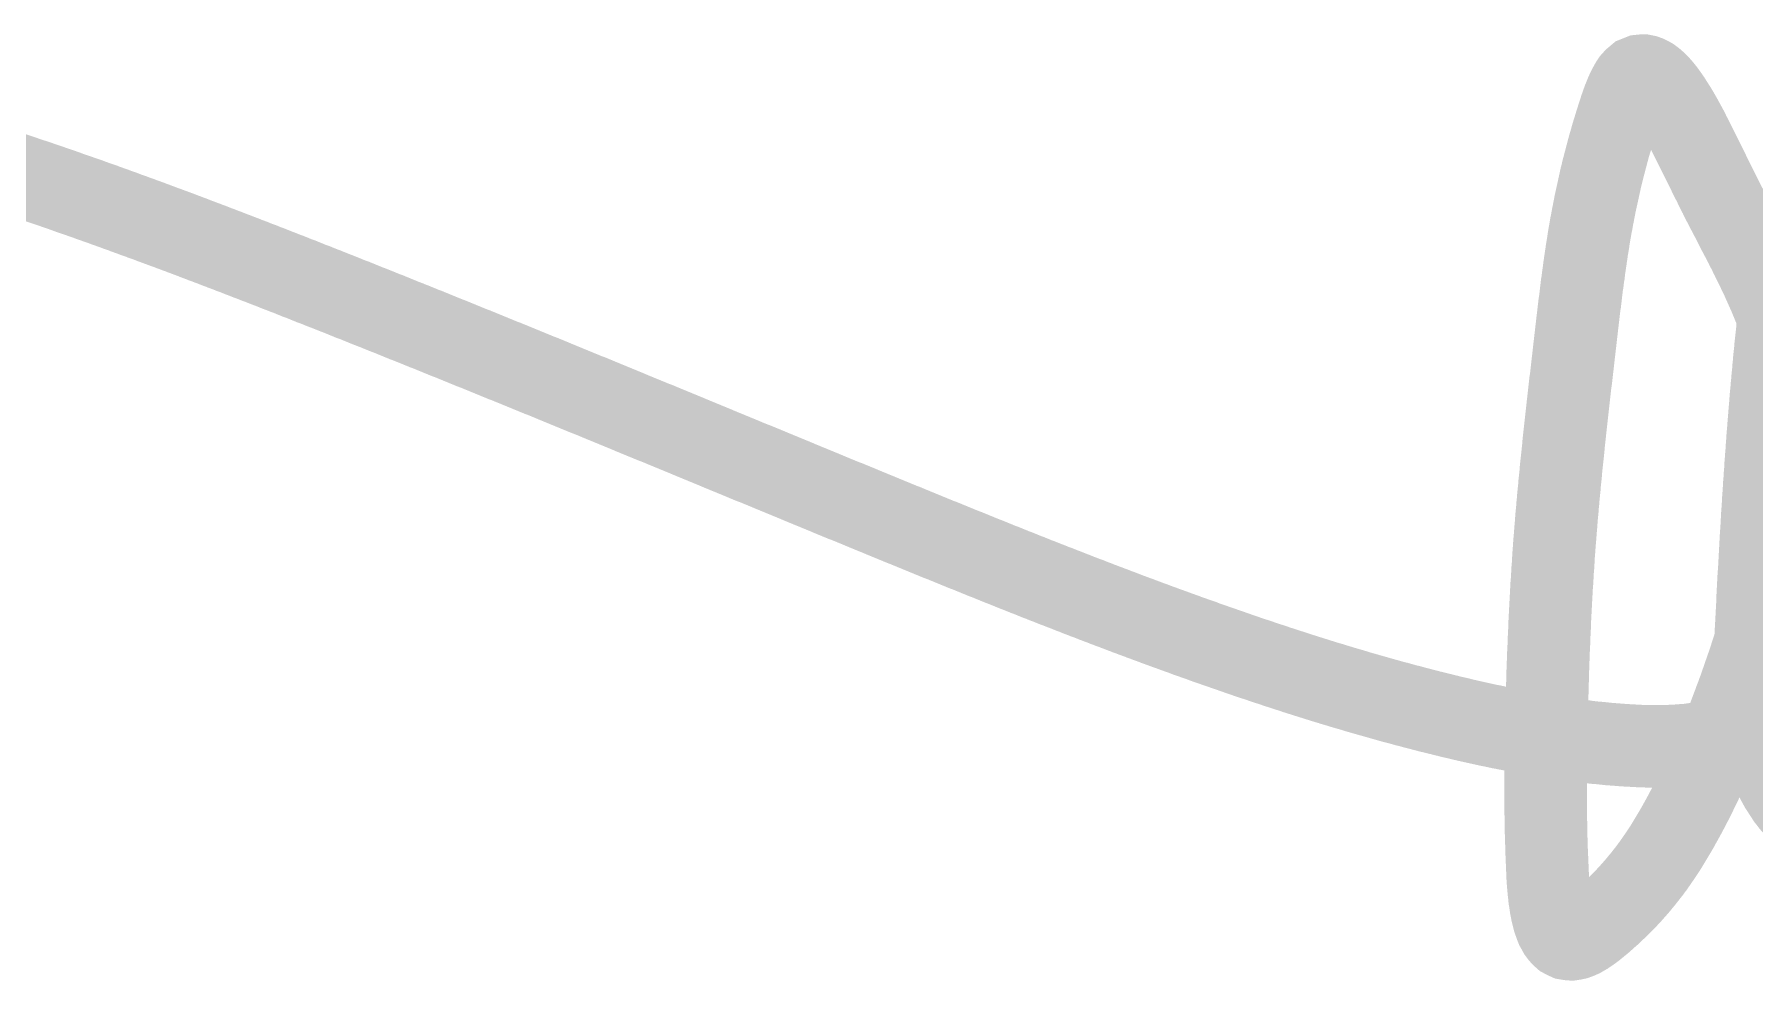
# Model space of a CAD drawing. Header units: millimetres. Extents: x -182770 to 489476, y -561170 to -280028.
# Drawn here: x 466772.1 to 467136.6, y -523559.4 to -523358.7 of the extents above; entities that cross this region are included whole.
import ezdxf
from ezdxf.enums import TextEntityAlignment as Align

# ---------------------------------------------------------------- set-up
doc = ezdxf.new("R2010")
doc.units = ezdxf.units.MM
doc.header["$MEASUREMENT"] = 0
for name, color, linetype, lineweight in [('ISO', 153, 'Continuous', 13), ('LC ISO', 153, 'Continuous', 13), ('LC Net thay', 63, 'Continuous', 25), ('LC Text1', 3, 'Continuous', 20)]:
    doc.layers.add(name, color=color, linetype=linetype, lineweight=lineweight)
doc.styles.add('Khungten', font='VHAVAN.TTF', dxfattribs={"width": 0.9, "height": 5000})
doc.styles.add('LC 1', font='VHAVANB.TTF')
doc.styles.add('Title', font='VHBLACK.TTF', dxfattribs={"width": 0.8})

# ---------------------------------------------------------------- blocks, each defined once
blk = doc.blocks.new('Mr. Giang')
at = {"layer": 'LC ISO', "const_width": 50}
for points in [[(2056.8, 534.7), (2058.6, 534.1), (2060.3, 533.5), (2062.1, 533), (2063.8, 532.4), (2065.6, 531.8), (2067.3, 531.2), (2069.1, 530.6), (2070.8, 530.1), (2072.6, 529.5), (2074.3, 528.9), (2076.1, 528.3), (2077.8, 527.7), (2079.6, 527.1), (2081.3, 526.5), (2083, 526), (2084.8, 525.4), (2086.5, 524.8), (2088.3, 524.2), (2090, 523.6), (2091.8, 523), (2093.5, 522.4), (2095.3, 521.8), (2097, 521.2), (2098.8, 520.6), (2100.5, 520), (2102.2, 519.4), (2104, 518.7), (2105.7, 518.1), (2107.5, 517.5), (2109.2, 516.9), (2111, 516.3), (2112.7, 515.7), (2114.4, 515.1), (2116.2, 514.5), (2117.9, 513.8), (2119.7, 513.2), (2121.4, 512.6), (2123.1, 512), (2124.9, 511.4), (2126.6, 510.7), (2128.4, 510.1), (2130.1, 509.5), (2131.8, 508.9), (2133.6, 508.2), (2135.3, 507.6), (2137.1, 507), (2138.8, 506.3), (2140.5, 505.7), (2142.3, 505.1), (2144, 504.4), (2145.7, 503.8), (2147.5, 503.2), (2149.2, 502.5), (2151, 501.9), (2152.7, 501.3), (2154.4, 500.6), (2156.2, 500), (2157.9, 499.3), (2159.6, 498.7), (2161.4, 498), (2163.1, 497.4), (2164.8, 496.8), (2166.6, 496.1), (2168.3, 495.5), (2170, 494.8), (2171.8, 494.2), (2173.5, 493.5), (2175.2, 492.9), (2177, 492.2), (2178.7, 491.6), (2180.4, 490.9), (2182.2, 490.2), (2183.9, 489.6), (2185.6, 488.9), (2187.3, 488.3), (2189.1, 487.6), (2190.8, 487), (2192.5, 486.3), (2194.3, 485.6), (2196, 485), (2197.7, 484.3), (2199.4, 483.7), (2201.2, 483), (2202.9, 482.3), (2204.6, 481.7), (2206.4, 481), (2208.1, 480.3), (2209.8, 479.7), (2211.5, 479), (2213.3, 478.3), (2215, 477.7), (2216.7, 477), (2218.4, 476.3), (2220.2, 475.7), (2221.9, 475), (2223.6, 474.3), (2225.3, 473.7), (2227.1, 473), (2228.8, 472.3), (2230.5, 471.6), (2232.2, 471), (2233.9, 470.3), (2235.7, 469.6), (2237.4, 469), (2239.1, 468.3), (2240.8, 467.6), (2242.5, 466.9), (2244.3, 466.3), (2246, 465.6), (2247.7, 464.9), (2249.4, 464.2), (2251.1, 463.5), (2252.9, 462.9), (2254.6, 462.2), (2256.3, 461.5), (2258, 460.8), (2259.7, 460.2), (2261.4, 459.5), (2263.2, 458.8), (2264.9, 458.1), (2267, 457.3), (2268.3, 456.8), (2270, 456.1), (2271.7, 455.4), (2273.4, 454.7), (2275.1, 454), (2276.9, 453.4), (2278.6, 452.7), (2280.3, 452), (2282, 451.3), (2283.7, 450.6), (2285.4, 449.9), (2287.1, 449.3), (2288.8, 448.6), (2290.6, 447.9), (2292.3, 447.2), (2294, 446.5), (2295.7, 445.8), (2297.4, 445.2), (2299.1, 444.5), (2300.8, 443.8), (2302.5, 443.1), (2304.2, 442.4), (2305.9, 441.7), (2307.6, 441), (2309.3, 440.4), (2311, 439.7), (2312.8, 439), (2314.5, 438.3), (2316.2, 437.6), (2317.9, 436.9), (2319.6, 436.2), (2321.3, 435.6), (2323, 434.9), (2324.7, 434.2), (2326.4, 433.5), (2328.1, 432.8), (2329.8, 432.1), (2331.5, 431.4), (2333.2, 430.7), (2334.9, 430.1), (2336.6, 429.4), (2338.3, 428.7), (2340, 428), (2341.7, 427.3), (2343.4, 426.6), (2345.1, 425.9), (2346.8, 425.2), (2348.5, 424.5), (2350.2, 423.9), (2351.9, 423.2), (2353.6, 422.5), (2355.3, 421.8), (2357, 421.1), (2358.7, 420.4), (2360.4, 419.7), (2362.1, 419), (2363.8, 418.3), (2365.5, 417.6), (2367.2, 416.9), (2368.9, 416.3), (2370.6, 415.6), (2372.3, 414.9), (2374, 414.2), (2375.7, 413.5), (2377.4, 412.8), (2379.1, 412.1), (2380.8, 411.4), (2382.5, 410.7), (2384.2, 410), (2385.9, 409.3), (2387.6, 408.6), (2389.3, 407.9), (2391, 407.3), (2392.7, 406.6), (2394.4, 405.9), (2396.1, 405.2), (2397.7, 404.5), (2399.4, 403.8), (2401.1, 403.1), (2402.8, 402.4), (2404.5, 401.7), (2406.2, 401), (2407.9, 400.3), (2409.6, 399.6), (2411.3, 398.9), (2413, 398.2), (2414.7, 397.5), (2416.4, 396.8), (2418.1, 396.1), (2419.8, 395.5), (2421.5, 394.8), (2423.2, 394.1), (2424.8, 393.4), (2426.5, 392.7), (2428.2, 392), (2429.9, 391.3), (2431.6, 390.6), (2433.3, 389.9), (2435, 389.2), (2436.7, 388.5), (2438.4, 387.8), (2440.1, 387.1), (2441.8, 386.4), (2443.5, 385.7), (2445.1, 385), (2446.8, 384.3), (2448.5, 383.6), (2450.2, 382.9), (2451.9, 382.2), (2453.6, 381.5), (2455.3, 380.8), (2457, 380.1), (2458.7, 379.4), (2460.4, 378.8), (2462.1, 378.1), (2463.7, 377.4), (2465.4, 376.7), (2467.1, 376), (2468.8, 375.3), (2470.5, 374.6), (2472.2, 373.9), (2473.9, 373.2), (2475.6, 372.5), (2477.3, 371.8), (2479, 371.1), (2480.6, 370.4), (2482.3, 369.7), (2484, 369), (2485.7, 368.3), (2487.4, 367.6), (2489.1, 366.9), (2490.8, 366.2), (2492.5, 365.5), (2494.2, 364.8), (2495.9, 364.1), (2497.5, 363.4), (2499.2, 362.7), (2500.9, 362), (2502.6, 361.3), (2504.3, 360.6), (2506, 359.9), (2507.7, 359.2), (2509.4, 358.5), (2511.1, 357.8), (2512.8, 357.1), (2514.4, 356.4), (2516.1, 355.7), (2517.8, 355), (2519.5, 354.4), (2521.2, 353.7), (2522.9, 353), (2524.6, 352.3), (2526.3, 351.6), (2528, 350.9), (2529.6, 350.2), (2531.3, 349.5), (2533, 348.8), (2534.7, 348.1), (2536.4, 347.4), (2538.1, 346.7), (2539.8, 346), (2541.5, 345.3), (2543.2, 344.6), (2544.9, 343.9), (2546.5, 343.2), (2548.2, 342.5), (2549.9, 341.8), (2551.6, 341.1), (2553.3, 340.4), (2555, 339.7), (2556.7, 339), (2558.4, 338.3), (2560.1, 337.6), (2561.8, 336.9), (2563.5, 336.2), (2565.1, 335.5), (2566.8, 334.8), (2568.5, 334.1), (2570.2, 333.4), (2571.9, 332.7), (2573.6, 332), (2575.3, 331.4), (2577, 330.7), (2578.7, 330), (2580.4, 329.3), (2582.1, 328.6), (2583.8, 327.9), (2585.4, 327.2), (2587.1, 326.5), (2588.8, 325.8), (2590.5, 325.1), (2592.2, 324.4), (2594.7, 323.4), (2595.6, 323), (2597.3, 322.3), (2599, 321.6), (2600.7, 320.9), (2602.4, 320.2), (2604.1, 319.5), (2605.8, 318.8), (2607.5, 318.1), (2609.2, 317.4), (2610.9, 316.8), (2612.5, 316.1), (2614.2, 315.4), (2615.9, 314.7), (2617.6, 314), (2619.3, 313.3), (2621, 312.6), (2622.7, 311.9), (2624.4, 311.2), (2626.1, 310.5), (2627.8, 309.8), (2629.5, 309.1), (2631.2, 308.4), (2632.9, 307.8), (2634.6, 307.1), (2636.3, 306.4), (2638, 305.7), (2639.7, 305), (2641.4, 304.3), (2643.1, 303.6), (2644.8, 302.9), (2646.5, 302.2), (2648.2, 301.6), (2649.9, 300.9), (2651.6, 300.2), (2653.3, 299.5), (2655, 298.8), (2656.7, 298.1), (2658.4, 297.4), (2660.1, 296.8), (2661.8, 296.1), (2663.5, 295.4), (2665.2, 294.7), (2666.9, 294), (2668.6, 293.3), (2670.3, 292.7), (2672, 292), (2673.7, 291.3), (2675.4, 290.6), (2677.1, 289.9), (2678.8, 289.3), (2680.5, 288.6), (2682.2, 287.9), (2683.9, 287.2), (2685.6, 286.6), (2687.3, 285.9), (2689, 285.2), (2690.7, 284.5), (2692.4, 283.9), (2694.1, 283.2), (2695.8, 282.5), (2697.5, 281.9), (2699.2, 281.2), (2700.9, 280.5), (2702.7, 279.9), (2704.4, 279.2), (2706.1, 278.5), (2707.8, 277.9), (2709.5, 277.2), (2711.2, 276.5), (2712.9, 275.9), (2714.6, 275.2), (2716.3, 274.5), (2718, 273.9), (2719.7, 273.2), (2721.5, 272.6), (2723.2, 271.9), (2724.9, 271.2), (2726.6, 270.6), (2728.3, 269.9), (2730, 269.3), (2731.7, 268.6), (2733.4, 268), (2735.1, 267.3), (2736.9, 266.7), (2738.6, 266), (2740.3, 265.4), (2742, 264.7), (2743.7, 264.1), (2745.4, 263.4), (2747.1, 262.8), (2748.9, 262.1), (2750.6, 261.5), (2752.3, 260.9), (2754, 260.2), (2755.7, 259.6), (2757.5, 258.9), (2759.2, 258.3), (2760.9, 257.7), (2762.6, 257), (2764.3, 256.4), (2766, 255.8), (2767.8, 255.1), (2769.5, 254.5), (2771.2, 253.9), (2772.9, 253.3), (2774.7, 252.6), (2776.4, 252), (2778.1, 251.4), (2779.8, 250.8), (2781.5, 250.1), (2783.3, 249.5), (2785, 248.9), (2786.7, 248.3), (2788.4, 247.7), (2790.2, 247.1), (2791.1, 246.7), (2793.6, 245.8), (2795.3, 245.2), (2797.1, 244.6), (2798.8, 244), (2800.5, 243.4), (2802.3, 242.8), (2804, 242.2), (2805.7, 241.6), (2807.5, 241), (2809.2, 240.4), (2810.9, 239.8), (2812.6, 239.2), (2814.4, 238.6), (2816.1, 238), (2817.8, 237.4), (2819.6, 236.8), (2821.3, 236.2), (2823.1, 235.7), (2824.8, 235.1), (2826.5, 234.5), (2828.3, 233.9), (2830, 233.3), (2831.7, 232.8), (2833.5, 232.2), (2835.2, 231.6), (2837, 231), (2838.7, 230.5), (2840.4, 229.9), (2842.2, 229.3), (2843.9, 228.8), (2845.7, 228.2), (2847.4, 227.6), (2849.1, 227.1), (2850.9, 226.5), (2852.6, 226), (2854.4, 225.4), (2856.1, 224.9), (2857.9, 224.3), (2859.6, 223.8), (2861.4, 223.2), (2863.1, 222.7), (2864.9, 222.1), (2866.6, 221.6), (2868.4, 221.1), (2870.1, 220.5), (2871.9, 220), (2873.6, 219.5), (2875.4, 218.9), (2877.2, 218.4), (2878.9, 217.9), (2880.7, 217.4), (2882.4, 216.9), (2884.2, 216.3), (2885.9, 215.8), (2887.7, 215.3), (2889.5, 214.8), (2891.2, 214.3), (2893, 213.8), (2894.8, 213.3), (2896.5, 212.8), (2898.3, 212.3), (2900, 211.8), (2901.8, 211.3), (2903.6, 210.8), (2905.3, 210.3), (2907.1, 209.8), (2908.9, 209.4), (2910.7, 208.9), (2912.4, 208.4), (2914.2, 207.9), (2916, 207.5), (2917.8, 207), (2919.5, 206.5), (2921.3, 206.1), (2923.1, 205.6), (2924.9, 205.1), (2926.6, 204.7), (2928.4, 204.2), (2930.2, 203.8), (2931.3, 203.5), (2933.8, 202.9), (2935.5, 202.5), (2937.3, 202), (2939.1, 201.6), (2940.9, 201.1), (2942.7, 200.7), (2944.5, 200.3), (2946.3, 199.9), (2948.1, 199.4), (2949.9, 199), (2951.6, 198.6), (2953.4, 198.2), (2955.2, 197.8), (2957, 197.4), (2958.8, 197), (2960.6, 196.6), (2962.4, 196.2), (2964.2, 195.8), (2966, 195.5), (2967.8, 195.1), (2969.6, 194.7), (2971.4, 194.3), (2973.2, 194), (2975, 193.6), (2976.8, 193.3), (2978.6, 192.9), (2980.4, 192.6), (2982.2, 192.2), (2984, 191.9), (2985.8, 191.5), (2987.6, 191.2), (2989.5, 190.9), (2991.3, 190.6), (2993.1, 190.3), (2994.9, 190), (2996.7, 189.7), (2998.5, 189.4), (3000.3, 189.1), (3002.1, 188.8), (3003.9, 188.5), (3005.7, 188.2), (3007.6, 188), (3009.4, 187.7), (3011.2, 187.5), (3013, 187.2), (3014.8, 187), (3016.6, 186.7), (3018.4, 186.5), (3020.3, 186.3), (3022.1, 186.1), (3023.9, 185.8), (3025.7, 185.6), (3027.5, 185.4), (3029.3, 185.2), (3031.2, 185.1), (3033, 184.9), (3034.8, 184.7), (3036.6, 184.5), (3038.4, 184.4), (3040.3, 184.2), (3042.1, 184.1), (3044.6, 183.9), (3045.7, 183.8), (3047.6, 183.7), (3049.4, 183.6), (3051.2, 183.5), (3053, 183.4), (3054.8, 183.3), (3056.7, 183.2), (3058.5, 183.2), (3060.3, 183.1), (3062.1, 183.1), (3064, 183.1), (3065.8, 183), (3067.6, 183.1), (3069.5, 183.1), (3071.3, 183.1), (3073.1, 183.2), (3074.9, 183.3), (3076.8, 183.4), (3078.6, 183.5), (3080.4, 183.6), (3082.3, 183.8), (3084.1, 183.9), (3086, 184.1), (3087.8, 184.4), (3089.6, 184.6), (3091.5, 184.9), (3093.3, 185.2), (3095.2, 185.5), (3097, 185.8), (3098.8, 186.2), (3100.7, 186.6), (3102.5, 187), (3104.4, 187.5), (3106.2, 188), (3108, 188.5), (3109.9, 189.1), (3111.7, 189.6), (3113.5, 190.2), (3115.2, 190.9), (3117, 191.6), (3118.8, 192.3), (3120.5, 193), (3122.2, 193.8), (3123.9, 194.6), (3125.6, 195.4), (3127.2, 196.3), (3128.8, 197.2), (3130.4, 198.2), (3132, 199.2), (3133.5, 200.2), (3135, 201.2), (3136.4, 202.3), (3137.9, 203.5), (3139.2, 204.6), (3140.6, 205.9), (3141.9, 207.1), (3143.6, 209), (3144.3, 209.7), (3145.5, 211.1), (3146.6, 212.5), (3147.7, 214), (3148.8, 215.5), (3149.7, 217), (3150.7, 218.6)], [(3150.2, 411.7), (3149.7, 413.5), (3149.1, 415.2), (3148.6, 417), (3148.1, 418.8), (3147.5, 420.6), (3147.2, 421.7), (3146.4, 424.1), (3145.8, 425.9), (3145.2, 427.7), (3144.6, 429.5), (3143.9, 431.2), (3143.3, 433), (3142.7, 434.8), (3142, 436.5), (3141.3, 438.3), (3140.7, 440.1), (3140, 441.8), (3139.3, 443.5), (3138.6, 445.3), (3137.9, 447), (3137.2, 448.7), (3136.5, 450.4), (3135.8, 452.1), (3135.1, 453.8), (3134.4, 455.5), (3133.7, 457.2), (3132.9, 458.9), (3132.2, 460.5), (3131.5, 462.1), (3130.7, 463.8), (3130, 465.4), (3129.3, 467), (3128.5, 468.6), (3127.8, 470.1), (3126.7, 472.4), (3126.3, 473.2), (3125.6, 474.7), (3124.8, 476.2), (3124.1, 477.7), (3123.4, 479.2), (3122.6, 480.7), (3121.9, 482.2), (3121.2, 483.7), (3120.4, 485.1), (3119.7, 486.6), (3118.9, 488.1), (3118.1, 489.6), (3117.4, 491), (3116.6, 492.5), (3115.8, 494), (3115, 495.5), (3114.2, 497.1), (3113.4, 498.6), (3112.6, 500.2), (3111.8, 501.8), (3111, 503.4), (3110.1, 505), (3109.3, 506.6), (3108.4, 508.3), (3107.5, 510), (3106.6, 511.8), (3105.7, 513.5), (3104.8, 515.3), (3103.9, 517.2), (3102.9, 519.1), (3101.9, 521), (3101, 523), (3100, 525), (3098.6, 527.7), (3097.9, 529.1), (3096.9, 531.3), (3095.8, 533.5), (3094.7, 535.7), (3093.6, 537.9), (3092.5, 540.2), (3091.3, 542.5), (3090.2, 544.8), (3089, 547.1), (3087.9, 549.4), (3086.7, 551.7), (3085.5, 554), (3084.4, 556.3), (3083.2, 558.5), (3082, 560.7), (3080.8, 562.9), (3079.6, 565), (3078.4, 567.1), (3077.2, 569.1), (3076, 571), (3074.8, 572.9), (3073.6, 574.8), (3072.4, 576.5), (3071.2, 578.2), (3070.1, 579.7), (3068.9, 581.2), (3067.7, 582.6), (3066.6, 583.8), (3065.4, 585), (3064.3, 586), (3063.2, 586.9), (3062.1, 587.7), (3061, 588.3), (3060, 588.8), (3058.9, 589.2), (3057.9, 589.4), (3056.9, 589.4), (3055.9, 589.3), (3054.9, 588.9), (3053.9, 588.5), (3052.6, 587.4), (3052.1, 586.9), (3051.2, 585.9), (3050.4, 584.7), (3049.6, 583.3), (3048.8, 581.8), (3048, 580.2), (3047.2, 578.4), (3046.5, 576.6), (3045.7, 574.7), (3045, 572.8), (3044.3, 570.8), (3043.6, 568.7), (3042.7, 565.9), (3042.3, 564.7), (3041.7, 562.6), (3041, 560.6), (3040.4, 558.6), (3039.8, 556.6), (3039.2, 554.7), (3038.6, 552.7), (3038.1, 550.7), (3037.5, 548.8), (3036.9, 546.8), (3036.4, 544.9), (3035.9, 543), (3035.4, 541.1), (3034.9, 539.2), (3034.4, 537.3), (3033.9, 535.4), (3033.4, 533.5), (3032.9, 531.6), (3032.5, 529.8), (3032, 527.9), (3031.6, 526.1), (3031.2, 524.2), (3030.8, 522.4), (3030.4, 520.5), (3030, 518.7), (3029.6, 516.9), (3029.2, 515.1), (3028.8, 513.3), (3028.4, 511.5), (3028.1, 509.7), (3027.7, 507.9), (3027.4, 506.1), (3027, 504.3), (3026.7, 502.6), (3026.4, 500.8), (3026, 499), (3025.7, 497.3), (3025.4, 495.5), (3025.1, 493.8), (3024.8, 492), (3024.5, 490.3), (3024.3, 488.5), (3024, 486.8), (3023.7, 485.1), (3023.4, 483.3), (3023.2, 481.6), (3022.9, 479.9), (3022.7, 478.1), (3022.4, 476.4), (3022.2, 474.7), (3021.9, 473), (3021.7, 471.3), (3021.5, 469.5), (3021.2, 467.8), (3021, 466.1), (3020.8, 464.4), (3020.5, 462.7), (3020.3, 461), (3020.1, 459.3), (3019.9, 457.6), (3019.7, 455.8), (3019.5, 454.1), (3019.3, 452.4), (3019, 450.7), (3018.8, 449), (3018.6, 447.3), (3018.4, 445.5), (3018.2, 443.8), (3018, 442.1), (3017.8, 440.4), (3017.6, 438.7), (3017.4, 436.9), (3017.2, 435.2), (3016.9, 432.7), (3016.8, 431.7), (3016.6, 430), (3016.4, 428.2), (3016.2, 426.5), (3016, 424.8), (3015.8, 423), (3015.6, 421.3), (3015.4, 419.5), (3015.2, 417.7), (3015, 416), (3014.8, 414.2), (3014.6, 412.5), (3014.4, 410.7), (3014.2, 408.9), (3014, 407.1), (3013.8, 405.4), (3013.5, 403.6), (3013.3, 401.8), (3013.1, 400), (3012.9, 398.2), (3012.7, 396.4), (3012.5, 394.6), (3012.3, 392.8), (3012.1, 391.1), (3011.9, 389.3), (3011.7, 387.4), (3011.5, 385.6), (3011.3, 383.8), (3011.1, 382), (3010.9, 380.2), (3010.7, 378.4), (3010.5, 376.6), (3010.3, 374.8), (3010.1, 372.9), (3009.9, 371.1), (3009.7, 369.3), (3009.5, 367.5), (3009.3, 365.6), (3009.2, 363.8), (3009, 362), (3008.8, 360.1), (3008.6, 358.3), (3008.4, 356.5), (3008.2, 354.6), (3008, 352.8), (3007.8, 350.9), (3007.7, 349.1), (3007.5, 347.2), (3007.3, 345.4), (3007.1, 343.5), (3006.9, 341.7), (3006.8, 339.8), (3006.6, 338), (3006.4, 336.1), (3006.2, 334.2), (3006.1, 332.4), (3005.9, 330.5), (3005.7, 328.6), (3005.6, 326.8), (3005.4, 324.9), (3005.2, 323), (3005.1, 321.1), (3004.9, 319.3), (3004.8, 317.4), (3004.6, 315.5), (3004.5, 313.6), (3004.3, 311.7), (3004.2, 309.9), (3004, 308), (3003.9, 306.1), (3003.7, 304.2), (3003.6, 302.3), (3003.5, 301.3), (3003.3, 298.5), (3003.2, 296.6), (3003.1, 294.7), (3003, 292.8), (3002.8, 290.9), (3002.7, 289), (3002.6, 287.1), (3002.5, 285.2), (3002.4, 283.3), (3002.2, 281.4), (3002.1, 279.5), (3002, 277.6), (3001.9, 275.7), (3001.8, 273.8), (3001.7, 272), (3001.6, 270.1), (3001.5, 268.2), (3001.4, 266.3), (3001.3, 264.4), (3001.2, 262.5), (3001.1, 260.6), (3001, 258.7), (3000.9, 256.8), (3000.9, 254.9), (3000.8, 253), (3000.7, 251.1), (3000.6, 249.3), (3000.5, 247.4), (3000.5, 245.5), (3000.4, 243.6), (3000.3, 241.8), (3000.2, 239.9), (3000.2, 238), (3000.1, 236.2), (3000, 234.3), (3000, 232.5), (2999.9, 230.6), (2999.8, 228.8), (2999.8, 226.9), (2999.7, 225.1), (2999.7, 223.3), (2999.6, 221.4), (2999.6, 219.6), (2999.5, 217.8), (2999.5, 216), (2999.4, 214.1), (2999.4, 212.3), (2999.3, 210.5), (2999.3, 208.7), (2999.2, 206.9), (2999.2, 205.2), (2999.1, 203.4), (2999.1, 201.6), (2999.1, 199.8), (2999, 198.1), (2999, 196.3), (2999, 194.6), (2998.9, 192.8), (2998.9, 191.1), (2998.9, 189.4), (2998.8, 187.6), (2998.8, 185.9), (2998.8, 184.2), (2998.7, 182.5), (2998.7, 180.8), (2998.7, 179.1), (2998.7, 177.5), (2998.6, 175.8), (2998.6, 174.1), (2998.6, 172.5), (2998.6, 170.8), (2998.6, 169.2), (2998.6, 167.5), (2998.5, 165.9), (2998.5, 164.3), (2998.5, 162.6), (2998.5, 161), (2998.5, 159.3), (2998.5, 157.6), (2998.5, 156), (2998.5, 154.3), (2998.5, 152.6), (2998.5, 150.8), (2998.5, 149.1), (2998.5, 147.4), (2998.5, 145.6), (2998.5, 143.8), (2998.6, 141.9), (2998.6, 140.1), (2998.6, 138.2), (2998.7, 136.3), (2998.7, 134.3), (2998.7, 132.4), (2998.8, 130.3), (2998.8, 128.3), (2998.9, 126.2), (2999, 124), (2999, 121.8), (2999.1, 119.6), (2999.2, 117.3), (2999.3, 115), (2999.4, 112.6), (2999.5, 110.2), (2999.6, 107.8), (2999.7, 105.4), (2999.8, 102.9), (3000, 100.5), (3000.2, 98.1), (3000.4, 95.7), (3000.7, 93.3), (3000.9, 91), (3001.3, 88.7), (3001.6, 86.4), (3002, 84.3), (3002.4, 82.2), (3002.9, 80.2), (3003.4, 78.3), (3004, 76.5), (3004.6, 74.8), (3005.2, 73.3), (3006, 71.9), (3006.7, 70.6), (3007.6, 69.4), (3008.5, 68.4), (3009.4, 67.6), (3010.5, 67), (3011.6, 66.5), (3012.8, 66.3), (3014.1, 66.2), (3015.4, 66.4), (3016.8, 66.7), (3018.2, 67.2), (3019.8, 67.9), (3021.3, 68.8), (3022.9, 69.7), (3024.5, 70.8), (3026.2, 72), (3027.8, 73.2), (3029.5, 74.6), (3031.1, 75.9), (3032.8, 77.3), (3033.9, 78.3), (3035.9, 80.1), (3037.5, 81.5), (3039, 82.9), (3040.4, 84.3), (3041.9, 85.6), (3043.3, 87), (3044.7, 88.4), (3046, 89.8), (3047.4, 91.2), (3048.7, 92.6), (3050, 94), (3051.2, 95.4), (3052.5, 96.8), (3053.7, 98.2), (3054.9, 99.6), (3056, 101), (3057.2, 102.4), (3058.3, 103.8), (3059.4, 105.2), (3060.5, 106.6), (3061.6, 108), (3062.6, 109.4), (3063.7, 110.8), (3064.7, 112.3), (3065.7, 113.7), (3066.7, 115.2), (3067.7, 116.6), (3068.7, 118.1), (3069.6, 119.5), (3070.6, 121), (3071.5, 122.4), (3072.4, 123.9), (3073.3, 125.4), (3074.2, 126.9), (3075.1, 128.4), (3076, 129.9), (3076.9, 131.4), (3077.6, 132.6), (3078.7, 134.5), (3079.5, 136), (3080.4, 137.6), (3081.3, 139.2), (3082.1, 140.7), (3083, 142.3), (3083.8, 143.9), (3084.7, 145.5), (3085.5, 147.1), (3086.3, 148.7), (3087.2, 150.3), (3088, 151.9), (3088.8, 153.6), (3089.6, 155.2), (3090.4, 156.9), (3091.2, 158.5), (3092, 160.2), (3092.8, 161.8), (3093.6, 163.5), (3094.4, 165.2), (3095.2, 166.9), (3096, 168.5), (3096.7, 170.2), (3097.5, 171.9), (3098.2, 173.6), (3099, 175.4), (3099.8, 177.1), (3100.5, 178.8), (3101.2, 180.5), (3102, 182.2), (3102.7, 184), (3103.4, 185.7), (3104.2, 187.4), (3104.9, 189.2), (3105.6, 190.9), (3106.3, 192.7), (3107, 194.5), (3107.7, 196.2), (3108.4, 198), (3109.1, 199.7), (3109.8, 201.5), (3110.5, 203.3), (3111.1, 205), (3111.8, 206.8), (3112.5, 208.6), (3113.1, 210.4), (3113.8, 212.2), (3114.5, 213.9), (3115.1, 215.7), (3115.8, 217.5), (3116.4, 219.3), (3117, 221.1), (3117.7, 222.9), (3118.3, 224.7), (3118.9, 226.5), (3119.5, 228.2), (3120.1, 230), (3120.8, 231.8), (3121.4, 233.6), (3122, 235.4), (3122.6, 237.2), (3123.1, 239), (3123.7, 240.8), (3124.3, 242.6), (3124.9, 244.4), (3125.5, 246.1), (3126, 247.9), (3126.6, 249.7), (3127.2, 251.5), (3127.7, 253.3), (3128.3, 255.1), (3128.8, 256.8), (3129.4, 258.6), (3129.9, 260.4), (3130.5, 262.2), (3131, 263.9), (3131.5, 265.7), (3132, 267.5), (3132.6, 269.2), (3133.1, 271), (3133.6, 272.7), (3134.1, 274.5), (3134.6, 276.2), (3135.1, 278), (3135.6, 279.7), (3136.1, 281.4), (3136.5, 283.2), (3137, 284.9), (3137.5, 286.6), (3138, 288.3), (3138.4, 290), (3138.9, 291.7), (3139.4, 293.4), (3139.8, 295.1), (3140.3, 296.8), (3140.7, 298.5), (3141.2, 300.2), (3141.6, 301.9), (3142, 303.5), (3142.5, 305.2), (3142.9, 306.8), (3143.3, 308.5), (3143.8, 310.1), (3144.2, 311.8), (3144.6, 313.3), (3145, 315), (3145.4, 316.6), (3145.8, 318.2), (3146.2, 319.8), (3146.6, 321.4), (3147, 323), (3147.4, 324.6), (3147.7, 326.2), (3148.1, 327.7), (3148.5, 329.3), (3148.9, 330.9), (3149.2, 332.4), (3149.6, 334), (3149.9, 335.5), (3150.3, 337.1)], [(3150.2, 516.8), (3149.9, 515.1), (3149.5, 513.4), (3149.2, 511.7), (3148.9, 510), (3148.6, 508.3), (3148.3, 506.7), (3148, 505), (3147.7, 503.4), (3147.5, 501.8), (3147.2, 500.1), (3146.9, 498.5), (3146.7, 496.9), (3146.4, 495.3), (3146.2, 493.6), (3145.9, 492), (3145.6, 489.8), (3145.5, 488.7), (3145.2, 487.1), (3145, 485.4), (3144.7, 483.8), (3144.5, 482.1), (3144.3, 480.4), (3144.1, 478.8), (3143.8, 477.1), (3143.6, 475.4), (3143.4, 473.7), (3143.2, 472), (3142.9, 470.3), (3142.7, 468.6), (3142.5, 466.9), (3142.3, 465.2), (3142.1, 463.5), (3141.9, 461.8), (3141.6, 460.1), (3141.4, 458.4), (3141.2, 456.6), (3141, 454.9), (3140.8, 453.2), (3140.6, 451.4), (3140.4, 449.7), (3140.2, 447.9), (3140, 446.2), (3139.8, 444.4), (3139.6, 442.6), (3139.4, 440.9), (3139.2, 439.1), (3139, 437.3), (3138.9, 435.6), (3138.7, 433.8), (3138.5, 432), (3138.3, 430.2), (3138.1, 428.4), (3137.9, 426.6), (3137.7, 424.8), (3137.6, 423), (3137.4, 421.2), (3137.2, 419.4), (3137, 417.6), (3136.9, 415.8), (3136.7, 414), (3136.5, 412.2), (3136.4, 410.3), (3136.2, 408.5), (3136, 406.7), (3135.9, 404.9), (3135.7, 403), (3135.5, 401.2), (3135.4, 399.4), (3135.2, 397.5), (3135, 395.7), (3134.9, 393.8), (3134.7, 392), (3134.6, 390.1), (3134.4, 388.3), (3134.3, 386.4), (3134.1, 384.6), (3134, 382.7), (3133.8, 380.9), (3133.7, 379), (3133.5, 377.1), (3133.4, 375.3), (3133.2, 373.4), (3133.1, 371.5), (3132.9, 369.7), (3132.8, 367.8), (3132.7, 365.9), (3132.5, 364.1), (3132.4, 362.2), (3132.3, 360.3), (3132.1, 358.4), (3132, 356.6), (3131.8, 354.7), (3131.7, 352.8), (3131.6, 350.9), (3131.5, 349), (3131.3, 347.2), (3131.2, 345.3), (3131.1, 343.4), (3130.9, 341.5), (3130.8, 339.6), (3130.7, 337.7), (3130.6, 335.8), (3130.4, 334), (3130.3, 332.1), (3130.2, 330.2), (3130.1, 328.3), (3130, 326.4), (3129.8, 324.5), (3129.7, 322.6), (3129.6, 320.7), (3129.5, 318.8), (3129.4, 316.9), (3129.3, 315.1), (3129.2, 313.2), (3129, 311.3), (3128.9, 309.4), (3128.8, 307.5), (3128.7, 305.6), (3128.6, 303.7), (3128.5, 301.8), (3128.4, 299.9), (3128.3, 298.1), (3128.2, 296.2), (3128.1, 294.3), (3128, 292.4), (3127.9, 290.5), (3127.8, 288.6), (3127.6, 286.7), (3127.5, 284.9), (3127.4, 283), (3127.3, 281.1), (3127.2, 279.2), (3127.1, 277.3), (3127, 275.5), (3126.9, 273.6), (3126.8, 271.7), (3126.8, 269.8), (3126.7, 268), (3126.6, 266.1), (3126.5, 264.2), (3126.4, 262.4), (3126.3, 260.5), (3126.2, 258.6), (3126.1, 256.8), (3126, 254.9), (3125.9, 253.4), (3125.8, 251.2), (3125.7, 249.4), (3125.6, 247.5), (3125.6, 245.7), (3125.5, 243.8), (3125.4, 242), (3125.3, 240.1), (3125.3, 238.3), (3125.2, 236.4), (3125.2, 234.6), (3125.1, 232.8), (3125.1, 230.9), (3125.1, 229.1), (3125, 227.2), (3125, 225.4), (3125.1, 223.6), (3125.1, 221.8), (3125.1, 219.9), (3125.2, 218.1), (3125.3, 216.3), (3125.4, 214.5), (3125.5, 212.7), (3125.6, 210.8), (3125.7, 209), (3125.9, 207.2), (3126.1, 205.4), (3126.3, 203.6), (3126.5, 201.8), (3126.8, 200), (3127, 198.2), (3127.3, 196.4), (3127.7, 194.6), (3128, 192.8), (3128.4, 191), (3128.8, 189.2), (3129.2, 187.4), (3129.7, 185.6), (3130.2, 183.8), (3130.7, 182), (3131.3, 180.2), (3131.9, 178.4), (3132.5, 176.6), (3133.1, 174.8), (3133.8, 173), (3134.6, 171.3), (3135.3, 169.5), (3136.1, 167.7), (3137, 165.9), (3137.9, 164.1), (3138.6, 162.7), (3139.7, 160.6), (3140.7, 158.8), (3141.8, 157.1), (3142.9, 155.4), (3144, 153.7), (3145.1, 152), (3146.3, 150.5), (3147.5, 148.9), (3148.8, 147.5), (3150.1, 146.1)]]:
    blk.add_lwpolyline(points, dxfattribs=at)
blk = doc.blocks.new('lcdi fix')
at = {"layer": 'ISO', "xscale": 0.5, "yscale": 0.5, "zscale": 0.5}
blk.add_blockref('Mr. Giang', (37323.96, -842.82), dxfattribs=at)
at = {"color": 7, "style": 'Khungten', "width": 0.8}
for tag, p in [('REVISION', (39498.75, -10746.3)), ('NGAYHT', (39546.07, -11609.37))]:
    blk.add_attdef(tag, text='', height=200, dxfattribs=at).set_placement(p, align=Align.CENTER)
at = {"layer": 'LC Text1', "color": 3, "style": 'LC 1', "width": 1.834006}
for tag, p, p2 in [('TENBANVE1', (36912.66, -8885.76), (40339.15, -8885.76)), ('TENBANVE2', (36912.66, -9562.47), (40339.15, -9562.47))]:
    blk.add_attdef(tag, text='', height=250, dxfattribs=at).set_placement(p, p2, align=Align.FIT)
at = {"layer": 'LC Text1', "style": 'Title', "width": 0.7}
blk.add_attdef('SOBANVE', text='', height=250, dxfattribs=at).set_placement((39561.98, -13896.18), align=Align.CENTER)

msp = doc.modelspace()

# ---------------------------------------------------------------- block references
at = {"layer": 'LC Net thay', "xscale": 0.7, "yscale": 0.7, "zscale": 0.7}
msp.add_blockref('lcdi fix', (439916.11, -522983.8), dxfattribs=at)

doc.saveas('drawing.dxf')
